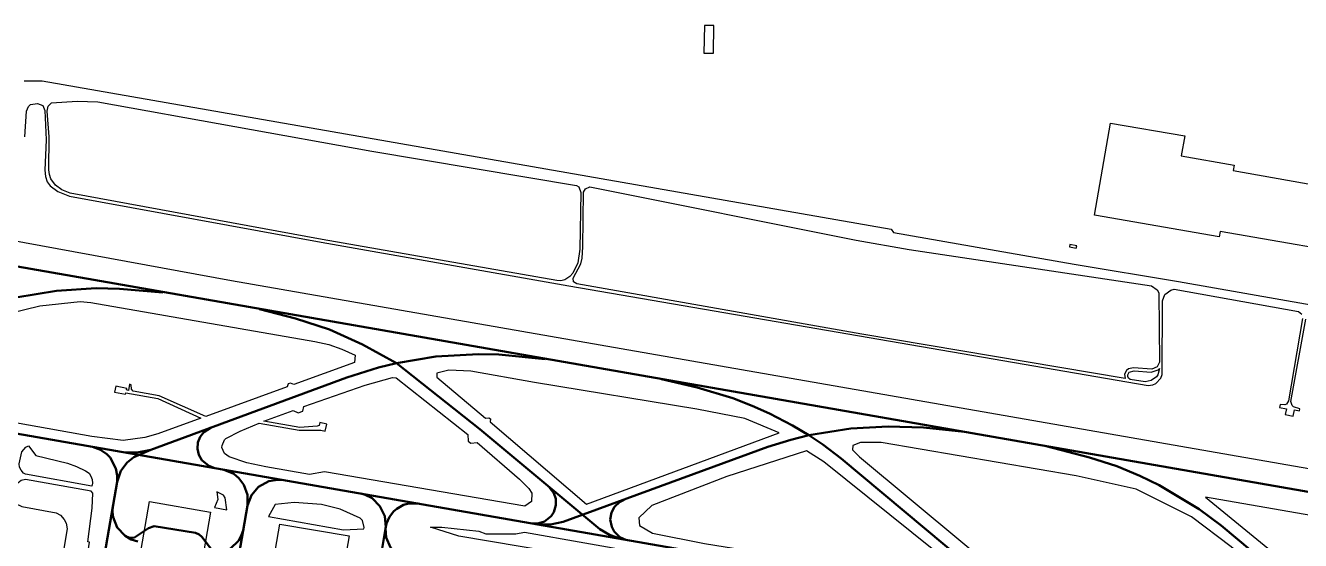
# Model space of a CAD drawing. Extents: x 0 to 3335, y -2153 to 0.
# Drawn here: x 814 to 1981, y -487 to -16 of the extents above; entities that cross this region are included whole.
import ezdxf

# ---------------------------------------------------------------- set-up
doc = ezdxf.new("R2010")
doc.units = 0
for name, color, linetype, lineweight in [('Apron', 6, 'Continuous', 25), ('Building', 7, 'Continuous', 25), ('Grass', 3, 'Continuous', 25), ('Runway', 2, 'Continuous', 50), ('Taxiway', 2, 'Continuous', 50), ('Unclassified', 1, 'Continuous', 25)]:
    doc.layers.add(name, color=color, linetype=linetype, lineweight=lineweight)

msp = doc.modelspace()

# ---------------------------------------------------------------- linework, layer by layer
at = {"layer": 'Apron'}
for points in [[(927.3, -451.8), (983.3, -461.6), (948.4, -663.7), (892.4, -654), (927.3, -451.8)], [(1046.6, -472.5), (1110.1, -483.1), (1074.7, -686.1), (1011.6, -675), (1046.6, -472.5)]]:
    msp.add_lwpolyline(points, close=True, dxfattribs=at)
at = {"layer": 'Building'}
for points in [[(1435.5, -15.8), (1435.1, -41.1), (1443.8, -41.2), (1444.1, -15.9), (1435.5, -15.8)], [(1807.4, -105.2), (1875.3, -117), (1872.1, -135.3), (1920.7, -143.6), (1919.8, -148.6), (2065.6, -174.4), (2056, -230.2), (1907.7, -204.6), (1906.9, -209.4), (1792.8, -189.6), (1807.4, -105.2)], [(1770.1, -216.4), (1769.7, -218.5), (1776, -219.7), (1776.4, -217.5), (1770.1, -216.4)]]:
    msp.add_lwpolyline(points, close=True, dxfattribs=at)
at = {"layer": 'Grass'}
for points in [[(813.3, -117.8), (814.8, -94.3), (816.5, -89.9), (818.5, -88.1), (824.8, -87.3), (829.6, -89.1), (831.4, -93.8), (832.6, -120.6), (831.6, -148.4), (832.1, -154), (833.7, -159), (836.3, -162.7), (843.3, -167.9), (854, -172), (1084.6, -214.1), (1311.5, -254.1), (1841.8, -345.4), (1846.1, -345), (1849, -343.7), (1853.4, -338.9), (1854.7, -335.4), (1854.9, -268.1), (1857.1, -262.2), (1862.5, -258.1), (1865.7, -257.4), (1979.6, -277.8), (1982.5, -280.3)], [(2209.5, -460.4), (1002.5, -249.5), (1002.5, -249.5), (396.7, -138.6)], [(782.9, -283.3), (826.9, -272.4), (863.9, -268.7), (873.6, -269.6), (1078.7, -305.1), (1091.5, -308), (1103.5, -312.1), (1115.7, -317.7), (1115.1, -324.4), (1115.1, -324.4), (1059.4, -344.7), (1056.4, -343.3), (1054.2, -344.1), (1053.5, -346.8), (979, -373.9), (936.1, -354.9), (912.4, -350.7), (910.9, -348.7), (910.7, -344.8), (909.1, -344.2), (908, -350), (906.2, -349.6), (906.6, -348.2), (896.6, -346.2), (895.4, -351.5), (905.3, -353.5), (905.6, -352.1), (935.1, -357.3), (974.4, -375.4), (934.9, -389.9), (923.1, -393.2), (903.3, -395.8), (874.5, -392.2), (696.8, -360.5)], [(1983.1, -284.1), (1970.3, -359.5), (1968.4, -362.5), (1966.9, -363.3), (1962.7, -363), (1962, -365.5), (1968.4, -366.8), (1967.4, -372), (1974.8, -373.7), (1976, -367.8), (1980.5, -368.6), (1980.9, -366.8), (1975, -365.1), (1973.6, -363.8), (1972.6, -360.1), (1986.4, -284.7)]]:
    msp.add_lwpolyline(points, dxfattribs=at)
for points in [[(833.7, -94.2), (834.5, -89.8), (837.7, -86.6), (861.2, -85), (880, -85.8), (1131, -130.8), (1318.5, -162.2), (1320.5, -163.6), (1322.4, -168.7), (1321.5, -220.5), (1319.5, -233.2), (1315, -242.6), (1312.3, -245.8), (1307.6, -248.6), (1304, -249.5), (1300.3, -249.2), (1085.4, -211.9), (854.7, -169.3), (847.1, -166.3), (841.3, -162.1), (837, -156.2), (835.8, -152.3), (835.1, -147.9), (835.6, -117.7), (833.7, -94.2)], [(1324.3, -218.5), (1324.9, -168.5), (1326.7, -165.3), (1330.7, -163.5), (1574.5, -212.3), (1623, -221), (1845, -254.2), (1850.1, -258), (1851.7, -260.7), (1852.1, -324.1), (1850.1, -328.3), (1845.1, -330.5), (1828.3, -329.2), (1824, -330.2), (1822, -331.6), (1820.1, -335.2), (1820.9, -339.1), (1579.7, -298.5), (1318.7, -252.5), (1315.7, -250.5), (1315.4, -247.3), (1322.2, -234.2), (1323.5, -228.9), (1324.3, -218.5)], [(1277.6, -444), (1277.3, -451.6), (1271.1, -456.1), (1087.7, -424.4), (1073.9, -427), (1033.9, -420.1), (1016.5, -416.2), (1000.4, -410.8), (996.1, -407.9), (993.6, -402.3), (993.8, -400.3), (995.9, -395.3), (997.3, -393.9), (1010.5, -387.3), (1027.8, -379.9), (1064.4, -386.5), (1084.4, -386.3), (1088.2, -387.2), (1089.6, -380.8), (1083.3, -379.3), (1082.6, -382), (1081, -382.6), (1064.9, -383.9), (1032.2, -378.2), (1059, -368.4), (1063.5, -370.5), (1067.9, -368.9), (1068.7, -364.8), (1125, -345.1), (1149.8, -338.2), (1153.1, -338.6), (1218.8, -390.5), (1219.2, -396.4), (1221.5, -398.4), (1227.3, -397.7), (1266.2, -431.4), (1274.8, -439.9), (1277.6, -444)], [(1327.5, -454.3), (1504, -388.8), (1472.5, -375.8), (1428.5, -367.3), (1280, -342.8), (1221.5, -332.3), (1201.5, -331.3), (1190.5, -334.3), (1190.5, -337.8), (1235.1, -375.3), (1238.2, -375), (1239.5, -376), (1239.4, -378.9), (1327.5, -454.3)], [(1824.4, -333.3), (1829.2, -332), (1844.7, -333.2), (1851, -331.1), (1852.2, -329.8), (1850.8, -335.7), (1849.5, -337.5), (1844.7, -341), (1839, -342), (1825.5, -340), (1823.8, -338.9), (1823.1, -337.3), (1823.1, -335.6), (1824.4, -333.3)], [(813.8, -426.8), (811.9, -425.7), (809.7, -422.9), (808.4, -420.2), (808.1, -417.2), (810.4, -406.1), (814.2, -401.9), (816.5, -400.7), (823.3, -409.6), (852.3, -416.6), (860.4, -419.6), (868.6, -423.7), (872.1, -425.9), (873.7, -428.4), (875, -431.7), (875.2, -434.8), (874.5, -437.6), (813.8, -426.8)], [(1652, -521.8), (1658, -515.3), (1657.5, -507.3), (1645.5, -496.3), (1545, -415.3), (1529, -405.3), (1456, -428.8), (1387.5, -455.3), (1375.5, -466.8), (1376, -473.8), (1388, -480.8), (1435.5, -490.3), (1589, -514.8), (1652, -521.8)], [(1719.5, -528.8), (1732, -535.8), (1744, -540.8), (1761, -544.8), (1968.5, -584.3), (1989, -586.3), (2001, -583.8), (2006, -577.8), (2005, -570.8), (1983.5, -548.3), (1918, -493.3), (1881.5, -465.8), (1831, -440.3), (1776, -428.3), (1597.5, -397.8), (1578.5, -397.8), (1571.5, -400.3), (1571, -404.3), (1577.5, -410.8), (1719.5, -528.8)], [(847.9, -528.1), (850.1, -529.6), (862.3, -531.6), (866.1, -530.4), (872.5, -488.9), (870.9, -488.6), (874.9, -457.8), (875.5, -444), (873.8, -442.2), (813.8, -431.5), (809.8, -432.4), (805.2, -436.2), (803.8, -439.3), (802.9, -448), (804.7, -453.6), (810.5, -456.3), (841.9, -462), (845.8, -464.2), (849.3, -468.2), (851.1, -471.7), (852, -476.9), (844.3, -522), (847.9, -528.1)], [(989.1, -442.8), (990, -449.8), (987, -457.3), (998.1, -459.2), (996.7, -448.3), (995.1, -445.9), (989.1, -442.8)], [(1042.5, -454.5), (1036.4, -465.6), (1105, -477.7), (1123.6, -476.7), (1124, -475.6), (1122.3, -469), (1120.2, -467), (1102, -458.8), (1085, -454.4), (1059.8, -452.7), (1042.5, -454.5)], [(1894.5, -447.8), (2054, -578.3), (2077.5, -595.8), (2094.5, -605.8), (2138, -614.3), (2153, -611.3), (2191.5, -612.3), (2200.5, -604.3), (2210, -556.8), (2211.5, -518.3), (2208.5, -502.3), (1894.5, -447.8)], [(1184.6, -475.3), (1195.1, -475.1), (1228.8, -479), (1235.3, -481.3), (1262.9, -481.2), (1270.8, -479.9), (1381.4, -499.2), (1380.6, -503.7), (1416.8, -510.3), (1423.1, -514.8), (1412.4, -515.6), (1409.8, -517), (1210.7, -483.4), (1184.6, -475.3)]]:
    msp.add_lwpolyline(points, close=True, dxfattribs=at)
at = {"layer": 'Runway'}
msp.add_lwpolyline([(393.4, -164.6), (2163.2, -473.3)], dxfattribs=at)
at = {"layer": 'Taxiway'}
for points in [[(939.7, -260.2), (899.9, -256.9), (878.5, -256.3), (842.2, -258.7), (804.9, -264.9), (772.7, -273.9), (583.1, -343.6), (569.3, -346.4), (556.6, -346.1)], [(1359.8, -486.1), (1348.6, -482.2), (1339.6, -477.1), (1229.9, -385.4), (1153.4, -325.1), (1122.4, -307.8), (1092.2, -294.3), (1060.9, -284.1), (1028.1, -275.7)], [(2278.6, -646.5), (437.4, -325.3)], [(1289.8, -321.3), (1247.2, -317.2), (1228.7, -316.7), (1189.6, -318.9), (1153.4, -325.1), (1137.1, -329.1), (1108.2, -338.3), (928.5, -404.4), (916.1, -406.8), (903.1, -406.5)], [(1740.8, -552.7), (1728.2, -549), (1720.5, -544.9), (1713.5, -539.9), (1560.7, -412.2), (1544.1, -399.6), (1531, -391.1), (1516.2, -382.2), (1495.1, -371.1), (1479.3, -364), (1461.4, -357.1), (1428.9, -347.2), (1396.1, -339.6)], [(987.2, -421.2), (981.6, -419.2), (975.3, -414), (972.4, -408.9), (971.2, -403.5), (971.7, -397.7), (973.8, -392.4), (977.2, -388.3), (983.9, -384)], [(1673.8, -387.9), (1636.1, -383.9), (1603.9, -382.9), (1569.6, -384.8), (1531, -391.1), (1514.6, -395.1), (1493.6, -401.7), (1306.3, -470.4), (1294.5, -472.8), (1282.4, -472.6)], [(897.6, -433.8), (897.7, -427.8), (896.6, -421.4), (891.2, -411.3), (888.4, -408.4), (882.5, -404.3), (875.1, -401.6)], [(928.5, -404.4), (913, -411), (906.9, -416.1), (901.2, -423.6), (897.6, -433.8)], [(2086.2, -612.9), (2073.7, -608.9), (2066.4, -605), (2060.4, -600.6), (1908.8, -473.6), (1888.5, -458.6), (1851.8, -436.7), (1834.1, -428.1), (1813.2, -419.5), (1788, -411.3), (1748.4, -400.9)], [(1017.1, -455.5), (1017, -445.6), (1013.7, -436.4), (1009.2, -430.5), (1004.5, -426.5), (995.5, -422.6)], [(1017.1, -455.5), (1020.7, -445.8), (1027.2, -438.2), (1036.5, -433.2), (1044.9, -431.8), (1050.2, -432.2)], [(778.8, -1016.6), (784.7, -1014.6), (791.7, -1009.7), (798.2, -1001), (800.3, -994.9), (897.6, -433.8)], [(1293.4, -438.6), (1297.5, -444), (1299.3, -449.4), (1299.5, -455.2), (1297.5, -461.5), (1295.1, -465.1), (1289.1, -470), (1283.8, -471.7), (1277.6, -471.8)], [(893.8, -455.3), (893.4, -461.6), (894, -466.2), (897.7, -475.5), (905, -483.3), (910.6, -486.6), (916.8, -488.4)], [(1143.7, -475.2), (1142.9, -465.3), (1138.4, -455.9), (1131.3, -448.8), (1124.8, -445.6), (1121, -444.5)], [(1143.5, -476.4), (1144.5, -471.8), (1147.2, -465.9), (1151.1, -460.6), (1153.8, -458.4), (1160, -454.9), (1163.5, -453.9), (1173.3, -453.6)], [(1362, -450.1), (1357.6, -452.4), (1353.2, -456.5), (1350.4, -461.7), (1349.3, -468.3), (1350.6, -474.9), (1352.9, -479.2), (1358.1, -484.3), (1363.4, -486.7)], [(979.2, -673.7), (1017.1, -455.5)], [(905, -483.3), (909.1, -484.9), (913.6, -484.6), (926.4, -476), (931.5, -474.2), (969.5, -480.5), (972.9, -481.8), (975.2, -484), (985.2, -497.3), (988.8, -499), (993.3, -498.8)], [(980.4, -499.6), (991.2, -499.3), (1001.5, -494.9), (1008.8, -487.6), (1011.3, -483.2), (1013.3, -477.3)], [(1135.7, -522.2), (1143.5, -476.4)], [(1164.9, -504.2), (1155, -500.3), (1148.1, -493.7), (1144.2, -484.8), (1143.5, -476.4)]]:
    msp.add_lwpolyline(points, dxfattribs=at)
at = {"layer": 'Unclassified'}
for points in [[(812.5, -66.5), (829.2, -66.6), (1606.5, -202.3), (1608.8, -205.3), (1774, -234.3), (1869.5, -250.1), (2145.6, -298.9)], [(812.5, -66.5), (829.2, -66.6), (1606.5, -202.3), (1608.8, -205.3), (1774, -234.3), (1869.5, -250.1), (2145.6, -298.9)], [(813.3, -117.8), (814.8, -94.3), (816.5, -89.9), (818.5, -88.1), (824.8, -87.3), (829.6, -89.1), (831.4, -93.8), (832.6, -120.6), (831.6, -148.4), (832.1, -154), (833.7, -159), (836.3, -162.7), (843.3, -167.9), (854, -172), (1084.6, -214.1), (1311.5, -254.1), (1841.8, -345.4), (1846.1, -345), (1849, -343.7), (1853.4, -338.9), (1854.7, -335.4), (1854.9, -268.1), (1857.1, -262.2), (1862.5, -258.1), (1865.7, -257.4), (1979.6, -277.8), (1982.5, -280.3)], [(833.7, -94.2), (834.5, -89.8), (837.7, -86.6), (861.2, -85), (880, -85.8), (1131, -130.8), (1318.5, -162.2), (1320.5, -163.6), (1322.4, -168.7), (1321.5, -220.5), (1319.5, -233.2), (1315, -242.6), (1312.3, -245.8), (1307.6, -248.6), (1304, -249.5), (1300.3, -249.2), (1085.4, -211.9), (854.7, -169.3), (847.1, -166.3), (841.3, -162.1), (837, -156.2), (835.8, -152.3), (835.1, -147.9), (835.6, -117.7), (833.7, -94.2)], [(1002.5, -249.5), (396.7, -138.6)], [(1324.3, -218.5), (1324.9, -168.5), (1326.7, -165.3), (1330.7, -163.5), (1574.5, -212.3), (1623, -221), (1845, -254.2), (1850.1, -258), (1851.7, -260.7), (1852.1, -324.1), (1850.1, -328.3), (1845.1, -330.5), (1828.3, -329.2), (1824, -330.2), (1822, -331.6), (1820.1, -335.2), (1820.9, -339.1), (1579.7, -298.5), (1318.7, -252.5), (1315.7, -250.5), (1315.4, -247.3), (1322.2, -234.2), (1323.5, -228.9), (1324.3, -218.5)], [(2209.5, -460.4), (1002.5, -249.5)], [(1983.1, -284.1), (1970.3, -359.5), (1968.4, -362.5), (1966.9, -363.3), (1962.7, -363), (1962, -365.5), (1968.4, -366.8), (1967.4, -372), (1974.8, -373.7), (1976, -367.8), (1980.5, -368.6), (1980.9, -366.8), (1975, -365.1), (1973.6, -363.8), (1972.6, -360.1), (1986.4, -284.7)], [(1824.4, -333.3), (1829.2, -332), (1844.7, -333.2), (1851, -331.1), (1852.2, -329.8), (1850.8, -335.7), (1849.5, -337.5), (1844.7, -341), (1839, -342), (1825.5, -340), (1823.8, -338.9), (1823.1, -337.3), (1823.1, -335.6), (1824.4, -333.3)]]:
    msp.add_lwpolyline(points, dxfattribs=at)

doc.saveas('drawing.dxf')
